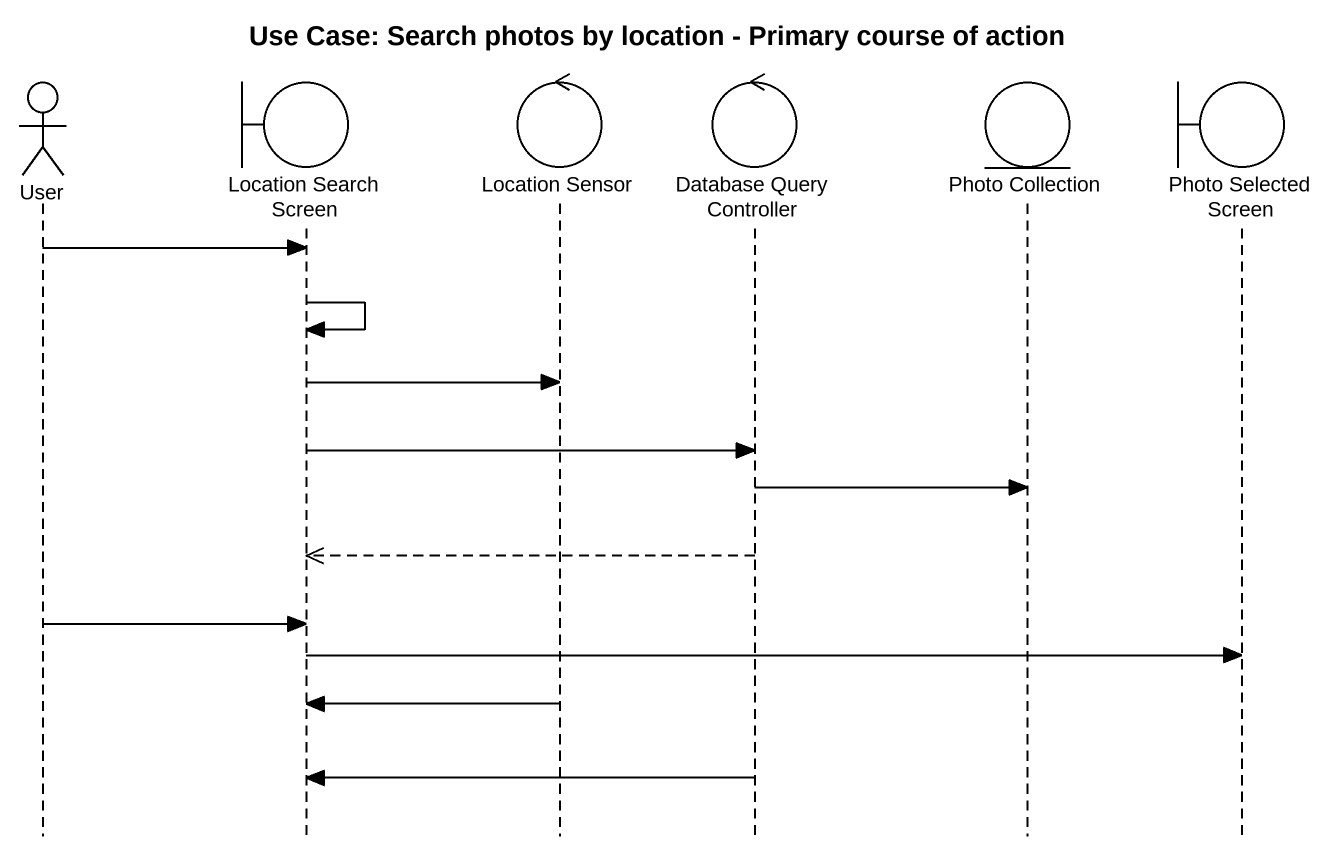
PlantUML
@startuml
title Use Case: Search photos by location - Primary course of action
hide footbox
actor User
boundary "Location Search Screen" as Location_Search_Screen
control "Location Sensor" as Location_Sensor
control "Database Query Controller" as Database_Query_Controller
entity "Photo Collection" as Photo_Collection
boundary "Photo Selected Screen" as Photo_Selected_Screen

User -> Location_Search_Screen
Location_Search_Screen -> Location_Search_Screen
Location_Search_Screen -> Location_Sensor
Location_Search_Screen -> Database_Query_Controller
Database_Query_Controller -> Photo_Collection
Database_Query_Controller -->> Location_Search_Screen
User -> Location_Search_Screen
Location_Search_Screen -> Photo_Selected_Screen
Location_Sensor -> Location_Search_Screen
Database_Query_Controller -> Location_Search_Screen
@enduml
